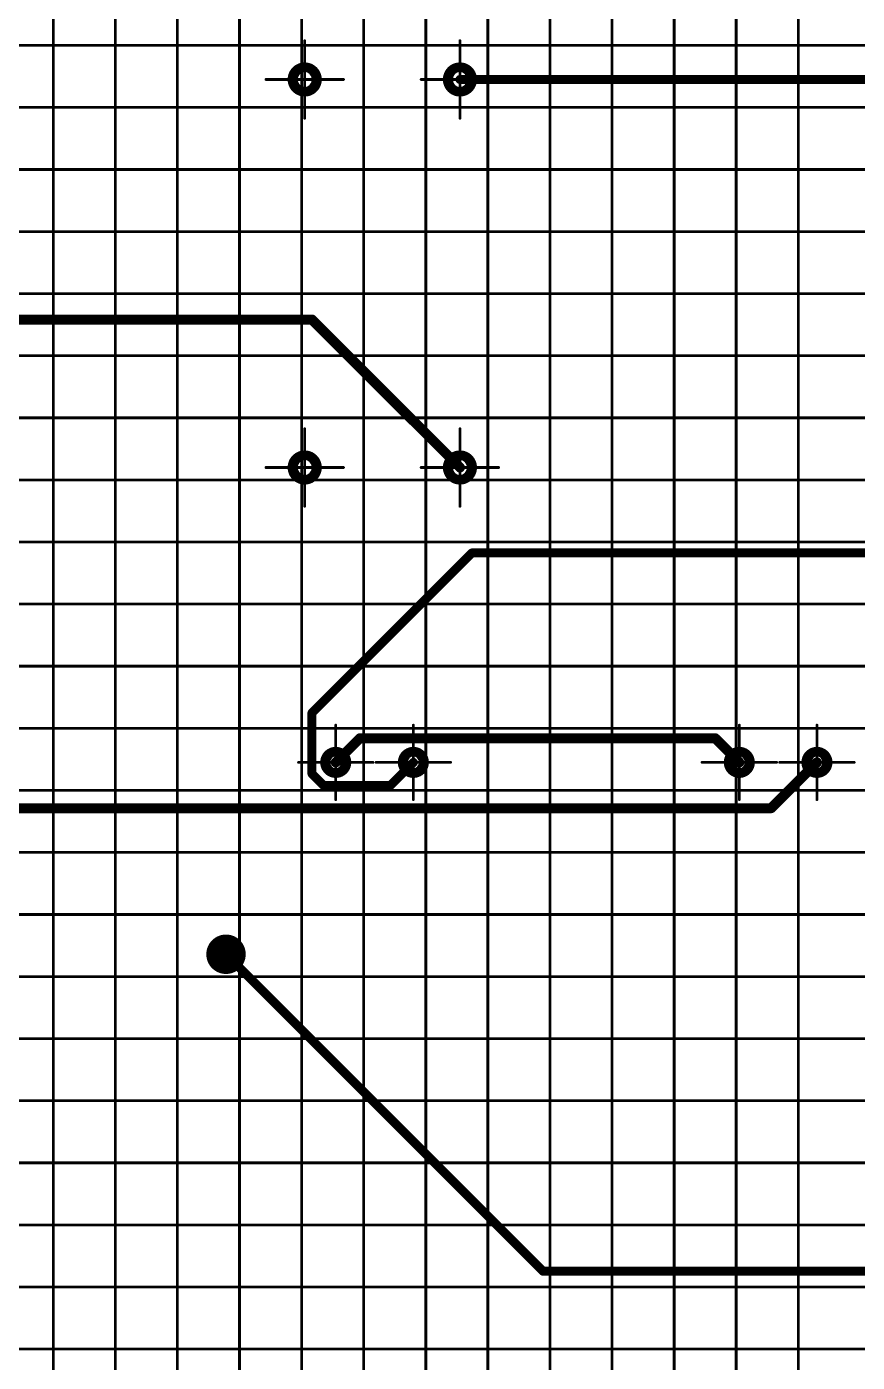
# Model space of a CAD drawing. Header units: millimetres. Extents: x 95 to 923, y 69 to 658.
# Drawn here: x 757.4 to 810.9, y 515.2 to 601.2 of the extents above; entities that cross this region are included whole.
import ezdxf

# ---------------------------------------------------------------- set-up
doc = ezdxf.new("R2010")
doc.units = ezdxf.units.MM
for name, color, linetype in [('Mechanical11', 56, 'Continuous'), ('Mechanical12', 56, 'Continuous'), ('Mechanical7', 56, 'Continuous'), ('Mechanical9', 56, 'Continuous')]:
    doc.layers.add(name, color=color, linetype=linetype)

msp = doc.modelspace()

# ---------------------------------------------------------------- linework, layer by layer
at = {"layer": 'Mechanical11', "color": 7}
for p, q in [((774.981, 598.182), (774.871, 598.017)), ((775.147, 598.293), (774.981, 598.182)), ((775.342, 598.332), (775.147, 598.293)), ((775.342, 597.822), (775.342, 598.332)), ((775.537, 598.293), (775.342, 598.332)), ((775.342, 598.332), (775.342, 597.822)), ((775.702, 598.182), (775.537, 598.293)), ((775.813, 598.017), (775.702, 598.182)), ((784.981, 598.182), (784.871, 598.017)), ((785.147, 598.293), (784.981, 598.182)), ((785.342, 598.332), (785.147, 598.293)), ((785.342, 597.822), (785.342, 598.332)), ((785.537, 598.293), (785.342, 598.332)), ((785.342, 598.332), (785.342, 597.822)), ((785.702, 598.182), (785.537, 598.293)), ((785.813, 598.017), (785.702, 598.182)), ((774.871, 598.017), (774.832, 597.822)), ((774.832, 597.822), (775.342, 597.822)), ((775.342, 597.822), (775.852, 597.822)), ((775.852, 597.822), (775.813, 598.017)), ((784.871, 598.017), (784.832, 597.822)), ((784.832, 597.822), (785.342, 597.822)), ((785.342, 597.822), (785.852, 597.822)), ((785.852, 597.822), (785.813, 598.017)), ((774.981, 573.182), (774.871, 573.017)), ((775.147, 573.293), (774.981, 573.182)), ((775.342, 573.332), (775.147, 573.293)), ((775.342, 572.822), (775.342, 573.332)), ((775.537, 573.293), (775.342, 573.332)), ((775.342, 573.332), (775.342, 572.822)), ((775.702, 573.182), (775.537, 573.293)), ((775.813, 573.017), (775.702, 573.182)), ((784.981, 573.182), (784.871, 573.017)), ((785.147, 573.293), (784.981, 573.182)), ((785.342, 573.332), (785.147, 573.293)), ((785.342, 572.822), (785.342, 573.332)), ((785.537, 573.293), (785.342, 573.332)), ((785.342, 573.332), (785.342, 572.822)), ((785.702, 573.182), (785.537, 573.293)), ((785.813, 573.017), (785.702, 573.182)), ((774.871, 573.017), (774.832, 572.822)), ((774.832, 572.822), (775.342, 572.822)), ((775.342, 572.822), (775.852, 572.822)), ((775.852, 572.822), (775.813, 573.017)), ((784.871, 573.017), (784.832, 572.822)), ((784.832, 572.822), (785.342, 572.822)), ((785.342, 572.822), (785.852, 572.822)), ((785.852, 572.822), (785.813, 573.017)), ((777.186, 554.199), (777.054, 554.11)), ((777.342, 554.23), (777.186, 554.199)), ((777.342, 553.822), (777.342, 554.23)), ((777.498, 554.199), (777.342, 554.23)), ((777.342, 554.23), (777.342, 553.822)), ((777.63, 554.11), (777.498, 554.199)), ((782.186, 554.199), (782.054, 554.11)), ((782.342, 554.23), (782.186, 554.199)), ((782.342, 553.822), (782.342, 554.23)), ((782.498, 554.199), (782.342, 554.23)), ((782.342, 554.23), (782.342, 553.822)), ((782.63, 554.11), (782.498, 554.199)), ((803.186, 554.199), (803.054, 554.11)), ((803.342, 554.23), (803.186, 554.199)), ((803.342, 553.822), (803.342, 554.23)), ((803.498, 554.199), (803.342, 554.23)), ((803.342, 554.23), (803.342, 553.822)), ((803.63, 554.11), (803.498, 554.199)), ((808.186, 554.199), (808.054, 554.11)), ((808.342, 554.23), (808.186, 554.199)), ((808.342, 553.822), (808.342, 554.23)), ((808.498, 554.199), (808.342, 554.23)), ((808.342, 554.23), (808.342, 553.822)), ((808.63, 554.11), (808.498, 554.199)), ((776.965, 553.978), (776.934, 553.822)), ((776.934, 553.822), (777.342, 553.822)), ((777.054, 554.11), (776.965, 553.978)), ((777.342, 553.822), (777.342, 553.414)), ((777.75, 553.822), (777.342, 553.822)), ((777.342, 553.822), (777.75, 553.822)), ((777.342, 553.414), (777.498, 553.445)), ((777.498, 553.445), (777.63, 553.533)), ((777.719, 553.978), (777.63, 554.11)), ((777.63, 553.533), (777.719, 553.666)), ((777.75, 553.822), (777.719, 553.978)), ((777.719, 553.666), (777.75, 553.822)), ((781.965, 553.978), (781.934, 553.822)), ((781.934, 553.822), (782.342, 553.822)), ((782.054, 554.11), (781.965, 553.978)), ((782.342, 553.822), (782.342, 553.414)), ((782.75, 553.822), (782.342, 553.822)), ((782.342, 553.822), (782.75, 553.822)), ((782.342, 553.414), (782.498, 553.445)), ((782.498, 553.445), (782.63, 553.533)), ((782.719, 553.978), (782.63, 554.11)), ((782.63, 553.533), (782.719, 553.666)), ((782.75, 553.822), (782.719, 553.978)), ((782.719, 553.666), (782.75, 553.822)), ((802.965, 553.978), (802.934, 553.822)), ((802.934, 553.822), (803.342, 553.822)), ((803.054, 554.11), (802.965, 553.978)), ((803.342, 553.822), (803.342, 553.414)), ((803.75, 553.822), (803.342, 553.822)), ((803.342, 553.822), (803.75, 553.822)), ((803.342, 553.414), (803.498, 553.445)), ((803.498, 553.445), (803.63, 553.533)), ((803.719, 553.978), (803.63, 554.11)), ((803.63, 553.533), (803.719, 553.666)), ((803.75, 553.822), (803.719, 553.978)), ((803.719, 553.666), (803.75, 553.822)), ((807.965, 553.978), (807.934, 553.822)), ((807.934, 553.822), (808.342, 553.822)), ((808.054, 554.11), (807.965, 553.978)), ((808.342, 553.822), (808.342, 553.414)), ((808.75, 553.822), (808.342, 553.822)), ((808.342, 553.822), (808.75, 553.822)), ((808.342, 553.414), (808.498, 553.445)), ((808.498, 553.445), (808.63, 553.533)), ((808.719, 553.978), (808.63, 554.11)), ((808.63, 553.533), (808.719, 553.666)), ((808.75, 553.822), (808.719, 553.978)), ((808.719, 553.666), (808.75, 553.822))]:
    msp.add_line(p, q, dxfattribs=at)
for points, const_width in [([(770.628, 541.461, 1), (769.916, 541.461, 1)], 0.711), ([(769.739, 541.461, 1), (770.094, 541.461, 1)], 0.356), ([(770.45, 541.461, 1), (770.805, 541.461, 1)], 0.356)]:
    msp.add_lwpolyline(points, format="xyb", close=True, dxfattribs=dict(at, const_width=const_width))
at = {"layer": 'Mechanical12', "color": 7}
for p, q in [((775.342, 597.822), (774.832, 597.822)), ((774.832, 597.822), (774.871, 597.627)), ((774.871, 597.627), (774.981, 597.461)), ((774.981, 597.461), (775.147, 597.351)), ((775.147, 597.351), (775.342, 597.312)), ((775.852, 597.822), (775.342, 597.822)), ((775.342, 597.822), (775.342, 597.312)), ((775.342, 597.312), (775.342, 597.822)), ((775.342, 597.312), (775.537, 597.351)), ((775.537, 597.351), (775.702, 597.461)), ((775.702, 597.461), (775.813, 597.627)), ((775.813, 597.627), (775.852, 597.822)), ((785.342, 597.822), (784.832, 597.822)), ((784.832, 597.822), (784.871, 597.627)), ((784.871, 597.627), (784.981, 597.461)), ((784.981, 597.461), (785.147, 597.351)), ((785.147, 597.351), (785.342, 597.312)), ((785.852, 597.822), (785.342, 597.822)), ((785.342, 597.822), (785.342, 597.312)), ((785.342, 597.312), (785.342, 597.822)), ((785.342, 597.312), (785.537, 597.351)), ((785.537, 597.351), (785.702, 597.461)), ((785.702, 597.461), (785.813, 597.627)), ((785.813, 597.627), (785.852, 597.822)), ((775.342, 572.822), (774.832, 572.822)), ((774.832, 572.822), (774.871, 572.627)), ((774.871, 572.627), (774.981, 572.461)), ((774.981, 572.461), (775.147, 572.351)), ((775.147, 572.351), (775.342, 572.312)), ((775.852, 572.822), (775.342, 572.822)), ((775.342, 572.822), (775.342, 572.312)), ((775.342, 572.312), (775.342, 572.822)), ((775.342, 572.312), (775.537, 572.351)), ((775.537, 572.351), (775.702, 572.461)), ((775.702, 572.461), (775.813, 572.627)), ((775.813, 572.627), (775.852, 572.822)), ((785.342, 572.822), (784.832, 572.822)), ((784.832, 572.822), (784.871, 572.627)), ((784.871, 572.627), (784.981, 572.461)), ((784.981, 572.461), (785.147, 572.351)), ((785.147, 572.351), (785.342, 572.312)), ((785.852, 572.822), (785.342, 572.822)), ((785.342, 572.822), (785.342, 572.312)), ((785.342, 572.312), (785.342, 572.822)), ((785.342, 572.312), (785.537, 572.351)), ((785.537, 572.351), (785.702, 572.461)), ((785.702, 572.461), (785.813, 572.627)), ((785.813, 572.627), (785.852, 572.822)), ((777.342, 553.822), (776.934, 553.822)), ((776.934, 553.822), (776.965, 553.666)), ((776.965, 553.666), (777.054, 553.533)), ((777.054, 553.533), (777.186, 553.445)), ((777.186, 553.445), (777.342, 553.414)), ((777.342, 553.414), (777.342, 553.822)), ((782.342, 553.822), (781.934, 553.822)), ((781.934, 553.822), (781.965, 553.666)), ((781.965, 553.666), (782.054, 553.533)), ((782.054, 553.533), (782.186, 553.445)), ((782.186, 553.445), (782.342, 553.414)), ((782.342, 553.414), (782.342, 553.822)), ((803.342, 553.822), (802.934, 553.822)), ((802.934, 553.822), (802.965, 553.666)), ((802.965, 553.666), (803.054, 553.533)), ((803.054, 553.533), (803.186, 553.445)), ((803.186, 553.445), (803.342, 553.414)), ((803.342, 553.414), (803.342, 553.822)), ((808.342, 553.822), (807.934, 553.822)), ((807.934, 553.822), (807.965, 553.666)), ((807.965, 553.666), (808.054, 553.533)), ((808.054, 553.533), (808.186, 553.445)), ((808.186, 553.445), (808.342, 553.414)), ((808.342, 553.414), (808.342, 553.822))]:
    msp.add_line(p, q, dxfattribs=at)
for points, const_width in [([(776.142, 597.822, 1), (774.542, 597.822, 1)], 0.6), ([(786.142, 597.822, 1), (784.542, 597.822, 1)], 0.6), ([(774.392, 597.822, 1), (774.692, 597.822, 1)], 0.3), ([(775.992, 597.822, 1), (776.292, 597.822, 1)], 0.3), ([(784.392, 597.822, 1), (784.692, 597.822, 1)], 0.3), ([(785.197, 597.822, 1), (785.487, 597.822, 1)], 0.29), ([(785.992, 597.822, 1), (786.292, 597.822, 1)], 0.3), ([(775.648, 582.355, 1), (775.971, 582.355, 1)], 0.323), ([(775.648, 582.355, 1), (775.971, 582.355, 1)], 0.323), ([(776.142, 572.822, 1), (774.542, 572.822, 1)], 0.6), ([(774.392, 572.822, 1), (774.692, 572.822, 1)], 0.3), ([(775.992, 572.822, 1), (776.292, 572.822, 1)], 0.3), ([(786.142, 572.822, 1), (784.542, 572.822, 1)], 0.6), ([(784.392, 572.822, 1), (784.692, 572.822, 1)], 0.3), ([(785.18, 572.822, 1), (785.503, 572.822, 1)], 0.323), ([(785.992, 572.822, 1), (786.292, 572.822, 1)], 0.3), ([(785.977, 567.318, 1), (786.267, 567.318, 1)], 0.29), ([(785.977, 567.318, 1), (786.267, 567.318, 1)], 0.29), ([(775.664, 557.005, 1), (775.954, 557.005, 1)], 0.29), ([(775.664, 557.005, 1), (775.954, 557.005, 1)], 0.29), ([(778.738, 555.38, 1), (779.061, 555.38, 1)], 0.323), ([(778.738, 555.38, 1), (779.061, 555.38, 1)], 0.323), ([(801.622, 555.38, 1), (801.945, 555.38, 1)], 0.323), ([(801.622, 555.38, 1), (801.945, 555.38, 1)], 0.323), ([(778.042, 553.822, 1), (776.642, 553.822, 1)], 0.6), ([(783.042, 553.822, 1), (781.642, 553.822, 1)], 0.6), ([(804.042, 553.822, 1), (802.642, 553.822, 1)], 0.6), ([(809.042, 553.822, 1), (807.642, 553.822, 1)], 0.6), ([(775.664, 553.094, 1), (775.954, 553.094, 1)], 0.29), ([(775.664, 553.094, 1), (775.954, 553.094, 1)], 0.29), ([(776.492, 553.822, 1), (776.792, 553.822, 1)], 0.3), ([(777.18, 553.822, 1), (777.503, 553.822, 1)], 0.323), ([(777.892, 553.822, 1), (778.192, 553.822, 1)], 0.3), ([(781.492, 553.822, 1), (781.792, 553.822, 1)], 0.3), ([(782.197, 553.822, 1), (782.487, 553.822, 1)], 0.29), ([(782.892, 553.822, 1), (783.192, 553.822, 1)], 0.3), ([(802.492, 553.822, 1), (802.792, 553.822, 1)], 0.3), ([(803.181, 553.822, 1), (803.503, 553.822, 1)], 0.323), ([(803.892, 553.822, 1), (804.192, 553.822, 1)], 0.3), ([(807.492, 553.822, 1), (807.792, 553.822, 1)], 0.3), ([(808.18, 553.822, 1), (808.503, 553.822, 1)], 0.323), ([(808.892, 553.822, 1), (809.192, 553.822, 1)], 0.3), ([(776.426, 552.332, 1), (776.716, 552.332, 1)], 0.29), ([(776.426, 552.332, 1), (776.716, 552.332, 1)], 0.29), ([(780.707, 552.332, 1), (780.997, 552.332, 1)], 0.29), ([(780.707, 552.332, 1), (780.997, 552.332, 1)], 0.29), ([(805.229, 550.871, 1), (805.552, 550.871, 1)], 0.323), ([(805.229, 550.871, 1), (805.552, 550.871, 1)], 0.323), ([(771.263, 541.461, 1), (769.281, 541.461, 1)], 0.559), ([(769.142, 541.461, 1), (769.421, 541.461, 1)], 0.279), ([(770.127, 541.461, 1), (770.417, 541.461, 1)], 0.29), ([(771.123, 541.461, 1), (771.402, 541.461, 1)], 0.279), ([(790.549, 521.039, 1), (790.839, 521.039, 1)], 0.29), ([(790.549, 521.039, 1), (790.839, 521.039, 1)], 0.29)]:
    msp.add_lwpolyline(points, format="xyb", close=True, dxfattribs=dict(at, const_width=const_width))
for points, const_width in [([(785.342, 597.822), (825.214, 597.822)], 0.58), ([(743.399, 582.355), (775.809, 582.355)], 0.646), ([(775.809, 582.355), (785.342, 572.822)], 0.646), ([(775.809, 557.005), (786.122, 567.318)], 0.58), ([(786.122, 567.318), (834.939, 567.318)], 0.58), ([(775.809, 553.094), (775.809, 557.005)], 0.58), ([(777.342, 553.822), (778.9, 555.38)], 0.646), ([(778.9, 555.38), (801.784, 555.38)], 0.646), ([(801.784, 555.38), (803.342, 553.822)], 0.646), ([(775.809, 553.094), (776.571, 552.332)], 0.58), ([(780.852, 552.332), (782.342, 553.822)], 0.58), ([(805.391, 550.871), (808.342, 553.822)], 0.646), ([(776.571, 552.332), (780.852, 552.332)], 0.58), ([(688.893, 550.871), (805.391, 550.871)], 0.646), ([(770.272, 541.461), (790.694, 521.039)], 0.58), ([(790.694, 521.039), (846.786, 521.039)], 0.58)]:
    msp.add_lwpolyline(points, dxfattribs=dict(at, const_width=const_width))
at = {"layer": 'Mechanical7', "color": 7, "const_width": 0.18}
for points in [[(775.342, 595.322), (775.342, 600.322)], [(785.342, 595.322), (785.342, 600.322)], [(772.842, 597.822), (777.842, 597.822)], [(782.842, 597.822), (787.842, 597.822)], [(775.342, 570.322), (775.342, 575.322)], [(785.342, 570.322), (785.342, 575.322)], [(772.842, 572.822), (777.842, 572.822)], [(782.842, 572.822), (787.842, 572.822)], [(777.342, 551.422), (777.342, 556.222)], [(782.342, 551.422), (782.342, 556.222)], [(803.342, 551.422), (803.342, 556.222)], [(808.342, 551.422), (808.342, 556.222)], [(774.942, 553.822), (779.742, 553.822)], [(779.942, 553.822), (784.742, 553.822)], [(800.942, 553.822), (805.742, 553.822)], [(805.942, 553.822), (810.742, 553.822)]]:
    msp.add_lwpolyline(points, dxfattribs=at)
at = {"layer": 'Mechanical7', "color": 7, "const_width": 0.09}
for points in [[(775.297, 600.322, 1), (775.387, 600.322, 1)], [(785.297, 600.322, 1), (785.387, 600.322, 1)], [(772.797, 597.822, 1), (772.887, 597.822, 1)], [(777.797, 597.822, 1), (777.887, 597.822, 1)], [(782.797, 597.822, 1), (782.887, 597.822, 1)], [(787.797, 597.822, 1), (787.887, 597.822, 1)], [(775.297, 595.322, 1), (775.387, 595.322, 1)], [(785.297, 595.322, 1), (785.387, 595.322, 1)], [(775.297, 575.322, 1), (775.387, 575.322, 1)], [(785.297, 575.322, 1), (785.387, 575.322, 1)], [(772.797, 572.822, 1), (772.887, 572.822, 1)], [(777.797, 572.822, 1), (777.887, 572.822, 1)], [(782.797, 572.822, 1), (782.887, 572.822, 1)], [(787.797, 572.822, 1), (787.887, 572.822, 1)], [(775.297, 570.322, 1), (775.387, 570.322, 1)], [(785.297, 570.322, 1), (785.387, 570.322, 1)], [(777.297, 556.222, 1), (777.387, 556.222, 1)], [(782.297, 556.222, 1), (782.387, 556.222, 1)], [(803.297, 556.222, 1), (803.387, 556.222, 1)], [(808.297, 556.222, 1), (808.387, 556.222, 1)], [(774.897, 553.822, 1), (774.987, 553.822, 1)], [(779.697, 553.822, 1), (779.787, 553.822, 1)], [(779.897, 553.822, 1), (779.987, 553.822, 1)], [(784.697, 553.822, 1), (784.787, 553.822, 1)], [(800.897, 553.822, 1), (800.987, 553.822, 1)], [(805.697, 553.822, 1), (805.787, 553.822, 1)], [(805.897, 553.822, 1), (805.987, 553.822, 1)], [(810.697, 553.822, 1), (810.787, 553.822, 1)], [(777.297, 551.422, 1), (777.387, 551.422, 1)], [(782.297, 551.422, 1), (782.387, 551.422, 1)], [(803.297, 551.422, 1), (803.387, 551.422, 1)], [(808.297, 551.422, 1), (808.387, 551.422, 1)]]:
    msp.add_lwpolyline(points, format="xyb", close=True, dxfattribs=at)
at = {"layer": 'Mechanical9', "color": 7, "const_width": 0.18}
for points in [[(759.142, 250.822), (759.142, 612.022)], [(763.142, 250.822), (763.142, 612.022)], [(767.142, 250.822), (767.142, 612.022)], [(771.142, 250.822), (771.142, 612.022)], [(775.142, 250.822), (775.142, 612.022)], [(779.142, 250.822), (779.142, 612.022)], [(783.142, 250.822), (783.142, 612.022)], [(787.142, 250.822), (787.142, 612.022)], [(791.142, 250.822), (791.142, 612.022)], [(795.142, 250.822), (795.142, 612.022)], [(799.142, 250.822), (799.142, 612.022)], [(803.142, 250.822), (803.142, 612.022)], [(807.142, 250.822), (807.142, 612.022)], [(619.142, 600.022), (861.342, 600.022)], [(619.142, 596.022), (861.342, 596.022)], [(619.142, 592.022), (861.342, 592.022)], [(619.142, 588.022), (861.342, 588.022)], [(619.142, 584.022), (861.342, 584.022)], [(619.142, 580.022), (861.342, 580.022)], [(619.142, 576.022), (861.342, 576.022)], [(619.142, 572.022), (861.342, 572.022)], [(619.142, 568.022), (861.342, 568.022)], [(619.142, 564.022), (861.342, 564.022)], [(619.142, 560.022), (861.342, 560.022)], [(619.142, 556.022), (861.342, 556.022)], [(619.142, 552.022), (861.342, 552.022)], [(619.142, 548.022), (861.342, 548.022)], [(619.142, 544.022), (861.342, 544.022)], [(619.142, 540.022), (861.342, 540.022)], [(619.142, 536.022), (861.342, 536.022)], [(619.142, 532.022), (861.342, 532.022)], [(619.142, 528.022), (861.342, 528.022)], [(619.142, 524.022), (861.342, 524.022)], [(619.142, 520.022), (861.342, 520.022)], [(619.142, 516.022), (861.342, 516.022)]]:
    msp.add_lwpolyline(points, dxfattribs=at)

doc.saveas('drawing.dxf')
